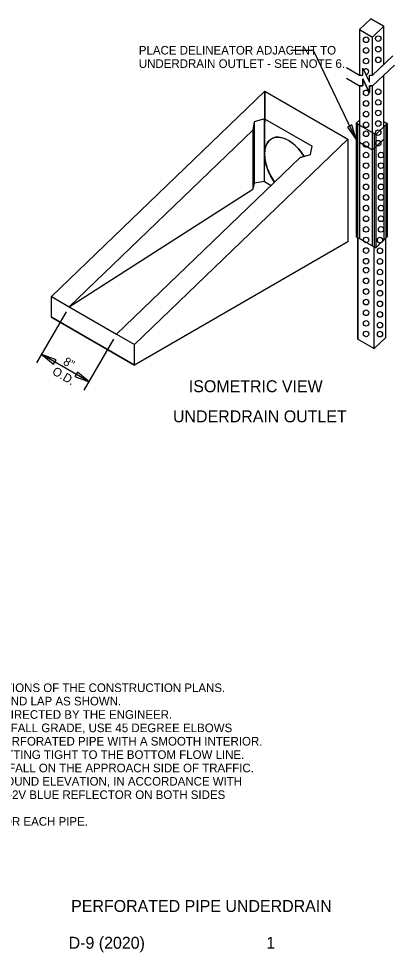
# Model space of a CAD drawing. Extents: x 1.3 to 16.3, y 0.6 to 10.4.
# Drawn here: x 7.18 to 11.12, y 0.57 to 10.35 of the extents above; entities that cross this region are included whole.
import ezdxf

# ---------------------------------------------------------------- set-up
doc = ezdxf.new("R2010")
doc.units = 0
for name, color, linetype in [('Default', 7, 'Continuous'), ('SD_P_Dimension Lines', 7, 'Continuous'), ('SD_P_Dimension Text', 7, 'Continuous'), ('SD_P_Frame', 7, 'Continuous'), ('SD_P_Prop Hidden Lines', 7, 'Continuous'), ('SD_P_Prop Object Lines', 7, 'Continuous'), ('SD_P_Shading', 7, 'Continuous'), ('SD_P_Subtitles', 7, 'Continuous')]:
    doc.layers.add(name, color=color, linetype=linetype)

msp = doc.modelspace()

# ---------------------------------------------------------------- linework, layer by layer
at = {"layer": 'Default'}
for p, q in [((7.3726, 6.7478), (7.6824, 7.2844)), ((7.8696, 6.4608), (8.1794, 6.9974)), ((7.9213, 6.5503), (7.4242, 6.8373))]:
    msp.add_line(p, q, dxfattribs=at)
at = {"layer": 'SD_P_Dimension Lines'}
for p, q in [((10.27, 10.0184), (10.0324, 10.0184)), ((10.7193, 9.0863), (10.27, 10.0184)), ((10.6745, 9.2404), (10.6266, 9.2173)), ((10.6266, 9.2173), (10.7193, 9.0863)), ((10.7193, 9.0863), (10.6745, 9.2404)), ((7.5745, 6.7811), (7.4242, 6.8372)), ((7.4242, 6.8372), (7.5479, 6.7351)), ((7.5479, 6.7351), (7.5745, 6.7811)), ((7.7976, 6.6525), (7.771, 6.6065)), ((7.9213, 6.5504), (7.7976, 6.6525)), ((7.771, 6.6065), (7.9213, 6.5504))]:
    msp.add_line(p, q, dxfattribs=at)
at = {"layer": 'SD_P_Prop Hidden Lines'}
for p, q in [((10.7364, 8.0726), (10.7364, 9.2589)), ((10.7535, 9.2589), (10.7535, 8.0528)), ((11.0105, 8.0364), (11.0105, 9.2215)), ((11.0277, 9.2377), (11.0277, 8.0528)), ((10.8906, 7.9737), (10.8906, 9.16)), ((10.8906, 8.9812), (11.0105, 9.0949)), ((10.9077, 9.1501), (10.9077, 7.9638)), ((10.7535, 9.0603), (10.8906, 8.9812))]:
    msp.add_line(p, q, dxfattribs=at)
at = {"layer": 'SD_P_Prop Object Lines'}
for p, q in [((10.7535, 10.239), (10.8723, 10.3533)), ((10.8723, 10.3533), (11.0093, 10.2742)), ((10.8906, 10.1599), (11.0093, 10.2742)), ((11.0093, 9.8742), (11.0093, 10.2742)), ((10.7535, 10.239), (10.7535, 9.7616)), ((10.7535, 10.239), (10.8906, 10.1599)), ((10.8906, 9.7616), (10.8906, 10.1599)), ((10.8906, 9.7616), (11.1038, 9.9638)), ((10.6165, 9.8407), (10.7535, 9.7616)), ((10.7878, 9.7616), (10.7878, 9.8357)), ((10.7878, 9.8357), (10.8563, 9.6874)), ((10.8906, 9.6503), (11.1182, 9.8662)), ((10.6165, 9.7295), (10.7535, 9.6503)), ((10.7535, 9.7616), (10.7878, 9.7616)), ((10.7878, 9.7245), (10.8563, 9.5762)), ((10.7878, 9.6503), (10.7878, 9.7245)), ((10.8563, 9.7616), (10.8906, 9.7616)), ((10.8563, 9.6874), (10.8563, 9.7616)), ((10.8563, 9.7616), (10.8906, 9.7616)), ((11.0093, 9.2203), (11.0093, 9.763)), ((7.5248, 7.442), (9.7616, 9.5943)), ((9.7616, 9.5943), (10.6314, 9.0921)), ((10.7535, 9.6503), (10.7878, 9.6503)), ((10.7535, 9.6503), (10.7535, 9.2589)), ((10.8563, 9.5762), (10.8563, 9.6503)), ((10.8563, 9.6503), (10.8906, 9.6503)), ((10.8906, 9.16), (10.8906, 9.6503)), ((9.759, 9.3048), (9.6503, 9.272)), ((9.759, 9.3048), (10.256, 9.0179)), ((9.759, 8.9351), (9.759, 9.3048)), ((10.7193, 9.2589), (10.7535, 9.2919)), ((9.6503, 9.272), (9.6347, 9.1853)), ((9.6503, 9.272), (9.6503, 8.6312)), ((10.7193, 9.2589), (10.7193, 9.0921)), ((10.7193, 9.2589), (10.7193, 8.0726)), ((10.7193, 9.2589), (10.9249, 9.1402)), ((10.9249, 9.1402), (11.0448, 9.254)), ((11.0093, 9.2745), (11.0448, 9.254)), ((11.0448, 9.254), (11.0448, 8.0693)), ((9.6347, 9.1853), (7.7112, 7.3344)), ((9.6347, 9.1853), (9.6347, 8.5684)), ((10.9249, 9.1402), (10.9249, 7.9539)), ((8.3947, 6.9398), (10.6314, 9.0921)), ((10.2405, 8.9312), (10.256, 9.0179)), ((10.6314, 9.0921), (10.6314, 8.0159)), ((9.759, 8.6481), (9.759, 8.9351)), ((10.1318, 8.8983), (10.2405, 8.9312)), ((10.1318, 8.8983), (8.2083, 7.0474)), ((9.6503, 8.6312), (9.6347, 8.5684)), ((9.759, 8.6481), (9.6503, 8.6312)), ((9.759, 8.6481), (9.8295, 8.6074)), ((7.7112, 7.3344), (9.6347, 8.5684)), ((10.7193, 8.0726), (10.9249, 7.9539)), ((10.7364, 6.9975), (10.7364, 8.0627)), ((10.9249, 7.9539), (11.0448, 8.0693)), ((10.9249, 7.9539), (11.0448, 8.0693)), ((11.0277, 7.014), (11.0277, 8.0528)), ((10.6314, 8.0159), (8.3947, 6.7245)), ((10.9077, 6.8986), (10.9077, 7.9638)), ((7.5248, 7.442), (7.7112, 7.3344)), ((7.5248, 7.2267), (7.5248, 7.442)), ((7.7112, 7.3344), (8.2083, 7.0474)), ((7.5248, 7.2267), (8.3947, 6.7245)), ((8.2083, 7.0474), (8.3947, 6.9398)), ((10.7364, 6.9975), (10.9077, 6.8986)), ((11.0277, 7.014), (10.9077, 6.8986)), ((8.3947, 6.7245), (8.3947, 6.9398))]:
    msp.add_line(p, q, dxfattribs=at)
for centre in [(10.95, 10.1441), (10.8221, 10.1323), (10.8221, 10.0211), (10.95, 10.0329), (10.8221, 9.9098), (10.95, 9.9217), (10.8221, 9.5762), (10.95, 9.588), (10.8221, 9.465), (10.95, 9.4768), (10.95, 9.3656), (10.8221, 9.3538), (10.8221, 9.2425), (10.95, 9.2544), (10.8221, 9.1477), (10.95, 9.1596), (10.8221, 9.0365), (10.95, 9.0483), (10.8221, 8.9253), (10.9784, 8.9253), (10.8221, 8.8141), (10.9784, 8.8141), (10.8221, 8.7028), (10.9784, 8.7028), (10.8221, 8.5916), (10.9784, 8.5916), (10.8221, 8.4804), (10.9784, 8.4804), (10.8221, 8.3692), (10.9784, 8.3692), (10.8221, 8.258), (10.9784, 8.258), (10.8221, 8.1468), (10.9784, 8.1468), (10.8221, 8.0356), (10.9677, 8.0336), (10.8221, 7.9243), (10.9677, 7.9224), (10.8221, 7.8131), (10.9677, 7.8112), (10.8221, 7.7183), (10.9677, 7.7), (10.8221, 7.6071), (10.9677, 7.5888), (10.8221, 7.4958), (10.9677, 7.4776), (10.8221, 7.3846), (10.9677, 7.3663), (10.8221, 7.2734), (10.9677, 7.2551), (10.8221, 7.1622), (10.9677, 7.1439), (10.8221, 7.051), (10.9677, 7.0491)]:
    msp.add_ellipse(centre, major_axis=(0, 0.0297), ratio=0.924317, dxfattribs=at)
for centre, major_axis, ratio, start_param, end_param in [((10.8221, 9.7986), (0, 0.0297), 0.924317, 3.01204, 7.334836), ((10.0075, 8.7916), (0.1757, -0.3044), 0.57735, 1.629207, 3.926991), ((10.0075, 8.7916), (0.1757, -0.3044), 0.57735, 3.926991, 4.881237)]:
    msp.add_ellipse(centre, major_axis=major_axis, ratio=ratio, start_param=start_param, end_param=end_param, dxfattribs=at)
at = {"layer": 'SD_P_Shading'}
msp.add_line((10.7982, 9.8132), (10.8185, 9.7692), dxfattribs=at)
for points in [[(10.7535, 10.239), (10.7535, 9.7616), (10.7878, 9.7616), (10.7878, 9.8357), (10.8563, 9.6874), (10.8563, 9.7616), (10.8906, 9.7616), (11.0093, 9.8742), (11.0093, 10.2742), (10.8723, 10.3533)], [(10.8723, 10.3533), (10.7535, 10.239), (10.8906, 10.1599), (11.0093, 10.2742)], [(10.7535, 9.6503), (10.7535, 9.2919), (10.7193, 9.2589), (10.7193, 8.0726), (10.7364, 8.0627), (10.7364, 6.9975), (10.9077, 6.8986), (11.0277, 7.014), (11.0277, 8.0528), (11.0448, 8.0693), (11.0448, 9.254), (11.0093, 9.2745), (11.0093, 9.763), (10.8906, 9.6503), (10.8563, 9.6503), (10.8563, 9.5762), (10.7878, 9.7245), (10.7878, 9.6503)], [(7.5248, 7.2267), (7.5248, 7.442), (9.7616, 9.5943), (9.759, 8.9351), (9.7597, 8.9566), (9.7625, 8.9809), (9.7715, 9.0177), (9.7854, 9.0486), (9.8062, 9.0761), (9.834, 9.0972), (9.8566, 9.1067), (9.8806, 9.1116), (9.9097, 9.1119), (9.9471, 9.1048), (9.9844, 9.0907), (10.0222, 9.0696), (10.0515, 9.0487), (10.0819, 9.0225), (10.1132, 8.9903), (10.1342, 8.9654), (10.1569, 8.9347), (10.1727, 8.9107), (10.1318, 8.8983), (9.8638, 8.6404), (9.843, 8.6715), (9.822, 8.7078), (9.8047, 8.7429), (9.7893, 8.7801), (9.7764, 8.8196), (9.7662, 8.8624), (9.7606, 8.9012), (9.759, 8.9351), (9.7616, 9.5943), (10.6314, 9.0921), (10.6314, 8.0159), (8.3947, 6.7245)]]:
    msp.add_lwpolyline(points, close=True, dxfattribs=at)
for centre in [(10.95, 10.1441), (10.8221, 10.1323), (10.8221, 10.0211), (10.95, 10.0329), (10.8221, 9.9098), (10.95, 9.9217), (10.8221, 9.5762), (10.95, 9.588), (10.8221, 9.465), (10.95, 9.4768), (10.95, 9.3656), (10.8221, 9.3538), (10.8221, 9.2425), (10.95, 9.2544), (10.8221, 9.1477), (10.95, 9.1596), (10.8221, 9.0365), (10.95, 9.0483), (10.8221, 8.9253), (10.9784, 8.9253), (10.8221, 8.8141), (10.9784, 8.8141), (10.8221, 8.7028), (10.9784, 8.7028), (10.8221, 8.5916), (10.9784, 8.5916), (10.8221, 8.4804), (10.9784, 8.4804), (10.8221, 8.3692), (10.9784, 8.3692), (10.8221, 8.258), (10.9784, 8.258), (10.8221, 8.1468), (10.9784, 8.1468), (10.8221, 8.0356), (10.9677, 8.0336), (10.8221, 7.9243), (10.9677, 7.9224), (10.8221, 7.8131), (10.9677, 7.8112), (10.8221, 7.7183), (10.9677, 7.7), (10.8221, 7.6071), (10.9677, 7.5888), (10.8221, 7.4958), (10.9677, 7.4776), (10.8221, 7.3846), (10.9677, 7.3663), (10.8221, 7.2734), (10.9677, 7.2551), (10.8221, 7.1622), (10.9677, 7.1439), (10.8221, 7.051), (10.9677, 7.0491)]:
    msp.add_ellipse(centre, major_axis=(0, 0.0297), ratio=0.924317, dxfattribs=at)
msp.add_ellipse((10.8221, 9.7986), major_axis=(0, 0.0297), ratio=0.924317, start_param=3.01204, end_param=7.340033, dxfattribs=at)

# ---------------------------------------------------------------- texts
at = {"layer": 'Default'}
msp.add_text('PERFORATED PIPE UNDERDRAIN', height=0.125, dxfattribs=at).set_placement((7.7323, 0.9973))
at = {"layer": 'SD_P_Dimension Text'}
for s, p in [('PLACE DELINEATOR ADJACENT TO', (8.4415, 9.9778)), ('UNDERDRAIN OUTLET - SEE NOTE 6.', (8.4415, 9.8378)), ('INSTALL PERFORATED PIPE UNDERDRAINS AT LOCATIONS SHOWN ON THE TYPICAL SECTIONS OF THE CONSTRUCTION PLANS.', (1.7562, 3.3006)), ('PLACE GEOTEXTILE FILTER FABRIC ENTIRELY OVER THE TOP OF UNDERDRAIN TRENCH AND LAP AS SHOWN.', (1.7562, 3.1606)), ('MATCH THE SLOPE OF UNDERDRAINS TO THE ROADWAY GRADE,   UNLESS OTHERWISE DIRECTED BY THE ENGINEER.', (1.7562, 3.0206)), ('TO DIRECT UNDERDRAIN PIPE INTO THE SIDE OF A DRAINAGE INLET OR TO POSITIVE OUTFALL GRADE, USE 45 DEGREE ELBOWS ', (1.7562, 2.8806)), ("OR A STRAIGHT PIPE WITH A MINIMUM RADIUS OF 3'.   AT THESE LOCATIONS, USE NON-PERFORATED PIPE WITH A SMOOTH INTERIOR.", (1.7562, 2.7406)), ('INSTALL RODENT SCREEN TO SNUGLY FIT THE PROVIDED SLOT WITH THE SCREEN LIP FITTING TIGHT TO THE BOTTOM FLOW LINE.', (1.7562, 2.6006)), ('INSTALL A DELINEATOR ADJACENT TO THE CONCRETE APRON OF THE UNDERDRAIN OUTFALL ON THE APPROACH SIDE OF TRAFFIC. ', (1.7562, 2.4606)), ("INSTALL THE DELINEATOR ON A BREAKAWAY POST ASSEMBLY, EXTENDING 4' ABOVE GROUND ELEVATION, IN ACCORDANCE WITH", (1.7562, 2.3206)), ('STANDARD T-15 SHEET 1 OF 1.  PERPENDICULAR TO THE TRAVEL LANE, INSTALL AN OM-2-2V BLUE REFLECTOR ON BOTH SIDES', (1.7562, 2.1806)), ('WHEN TWO LINES OF PIPE UNDERDRAIN DRAIN TO A LOW POINT, PROVIDE AN OUTLET FOR EACH PIPE. ', (1.7562, 1.9006))]:
    msp.add_text(s, height=0.09, dxfattribs=at).set_placement(p)
for s, p in [('8"', (7.6402, 6.7364)), ('O.D.', (7.5254, 6.6349))]:
    msp.add_text(s, height=0.09, rotation=329.99894, dxfattribs=at).set_placement(p)
at = {"layer": 'SD_P_Frame'}
for s, p in [('D-9 (2020) ', (7.706, 0.6123)), ('1', (9.777, 0.6119))]:
    msp.add_text(s, height=0.125, dxfattribs=at).set_placement(p)
at = {"layer": 'SD_P_Subtitles'}
for s, rotation, p in [('ISOMETRIC VIEW', 0.01034, (8.9651, 6.441)), ('UNDERDRAIN OUTLET', 0.0114, (8.7992, 6.1258))]:
    msp.add_text(s, height=0.125, rotation=rotation, dxfattribs=at).set_placement(p)

doc.saveas('drawing.dxf')
